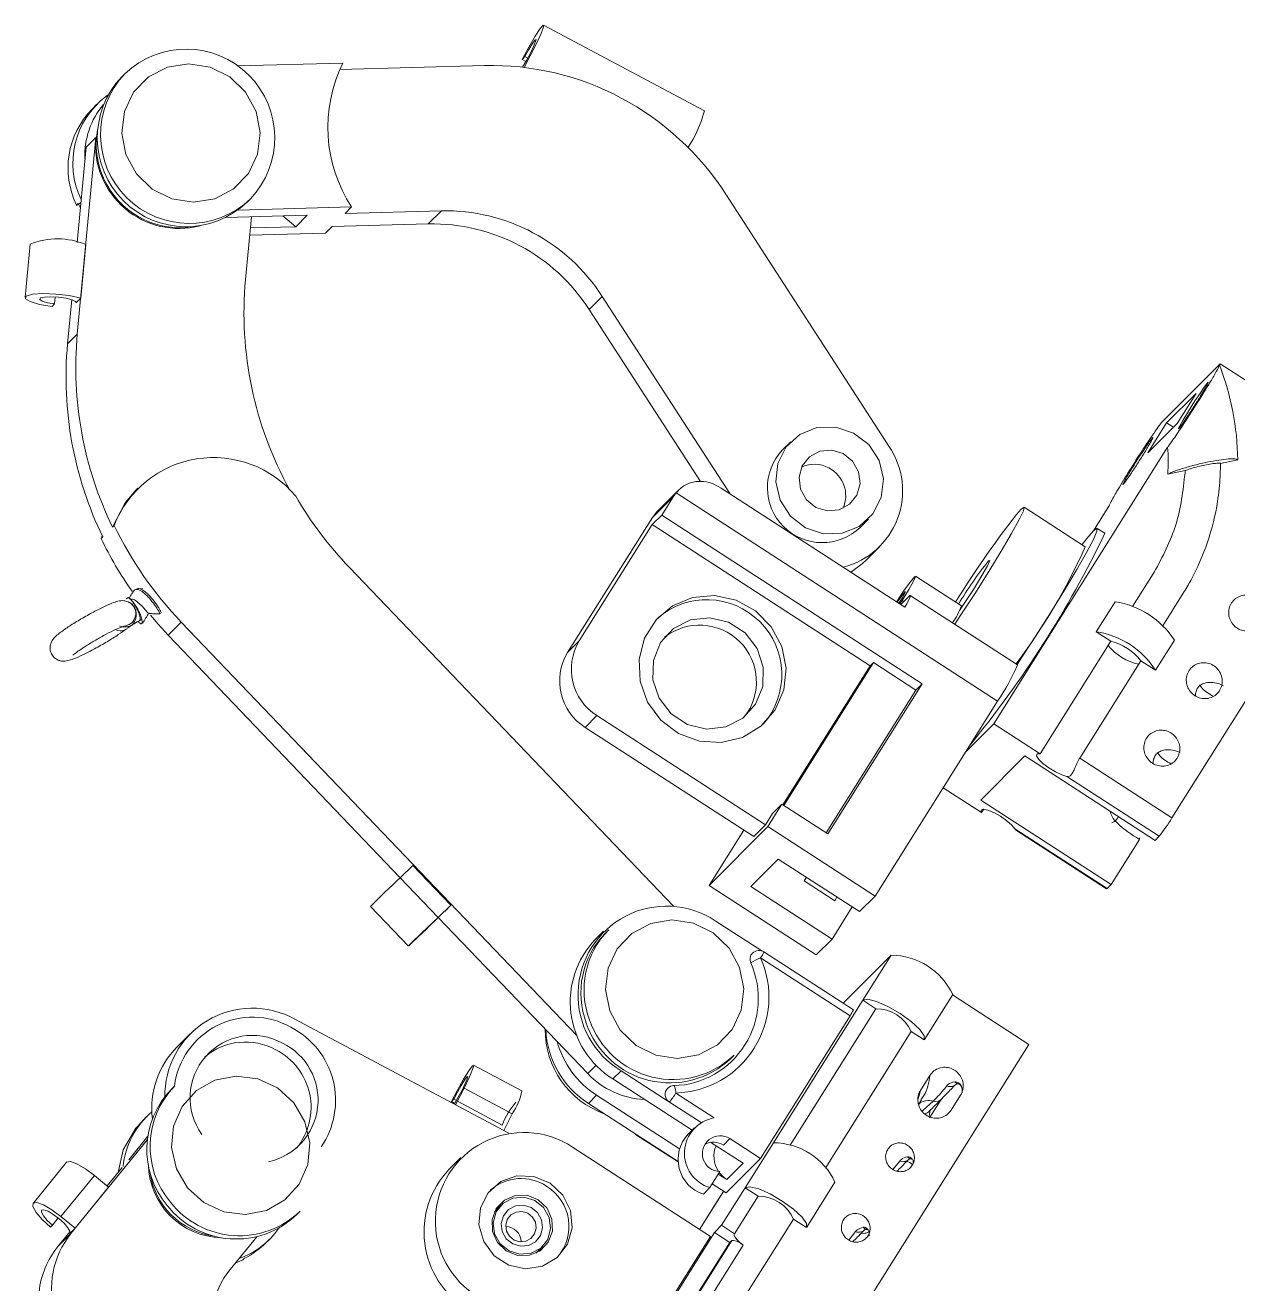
# Model space of a CAD drawing. Header units: millimetres. Extents: x 0 to 1189, y 0 to 841.
# Drawn here: x 446.98 to 460.25, y 439.15 to 452.92 of the extents above; entities that cross this region are included whole.
import ezdxf

# ---------------------------------------------------------------- set-up
doc = ezdxf.new("R2010")
doc.units = ezdxf.units.MM
doc.layers.get('0').update_dxf_attribs({"lineweight": 18})

msp = doc.modelspace()

# ---------------------------------------------------------------- linework, layer by layer
at = {"color": 7, "linetype": 'Continuous', "lineweight": 15}
for p, q in [((454.4124, 451.9851), (452.652, 452.9221)), ((452.4493, 452.5776), (452.4176, 452.5459)), ((452.4493, 452.5776), (452.4794, 452.5616)), ((449.2996, 452.4757), (450.4576, 452.5074)), ((450.4241, 452.4369), (452.0066, 452.4802)), ((452.4176, 452.5459), (452.459, 452.5238)), ((448.0721, 452.3928), (448.0364, 452.357)), ((447.8623, 452.141), (447.8864, 452.1584)), ((447.7651, 452.0567), (447.7115, 452.0031)), ((447.5501, 449.5434), (447.7521, 451.694)), ((447.7521, 451.694), (447.6451, 451.5867)), ((447.5472, 450.5443), (447.6451, 451.5867)), ((454.6472, 451.0747), (456.4323, 448.3159)), ((447.5605, 450.9707), (447.5427, 450.9528)), ((447.583, 450.9263), (447.5605, 450.9707)), ((450.5525, 450.9338), (449.3092, 450.8998)), ((449.4097, 450.9867), (449.4454, 451.0225)), ((450.4811, 450.8623), (450.5525, 450.9338)), ((450.0652, 450.8422), (449.1771, 450.8179)), ((449.4549, 450.8255), (449.3905, 450.1396)), ((449.7989, 450.8349), (449.9403, 450.717)), ((450.0652, 450.8422), (449.9403, 450.717)), ((451.5344, 450.8911), (450.4811, 450.8623)), ((451.3916, 450.748), (451.5344, 450.8911)), ((450.267, 450.6477), (449.4361, 450.6249)), ((449.9403, 450.717), (449.4434, 450.7034)), ((450.267, 450.6477), (450.3383, 450.7192)), ((451.3916, 450.748), (450.3383, 450.7192)), ((447.0342, 450.5275), (446.9792, 449.9419)), ((447.642, 450.5226), (447.587, 449.937)), ((447.3092, 449.95), (447.302, 449.8725)), ((453.2948, 449.9541), (453.152, 449.811)), ((454.6897, 447.7982), (453.2948, 449.9541)), ((447.2734, 449.8438), (447.302, 449.8725)), ((447.4431, 449.4361), (447.4886, 449.9205)), ((447.5336, 449.8834), (447.587, 449.937)), ((454.3691, 447.9301), (453.152, 449.811)), ((447.4431, 449.4361), (447.5501, 449.5434)), ((459.4147, 448.5746), (460.0571, 449.2184)), ((460.0571, 449.2184), (460.0489, 449.2053)), ((460.0571, 449.2184), (460.4762, 448.947)), ((459.924, 449.0066), (459.9228, 449.0046)), ((459.7934, 448.8933), (459.4722, 448.5714)), ((459.5872, 448.5651), (459.7934, 448.8933)), ((459.4065, 448.5615), (459.4147, 448.5746)), ((459.4722, 448.5714), (459.266, 448.2432)), ((459.266, 448.2432), (459.5872, 448.5651)), ((459.5459, 448.5237), (459.4722, 448.5714)), ((455.3579, 448.3656), (455.2687, 448.2762)), ((459.4832, 448.305), (457.5824, 445.2797)), ((459.2816, 448.3628), (459.2804, 448.3608)), ((460.0623, 448.1287), (460.2504, 448.1673)), ((459.4836, 448.01), (459.6746, 448.0492)), ((459.6746, 448.0492), (459.6734, 448.0225)), ((460.0584, 447.9893), (460.0623, 448.1287)), ((448.2131, 447.857), (448.1953, 447.8391)), ((454.0752, 447.7677), (453.8433, 447.5352)), ((454.1273, 447.8331), (453.8953, 447.6006)), ((453.9461, 447.5622), (454.0752, 447.7677)), ((457.6207, 445.5283), (454.1034, 447.8067)), ((454.5965, 447.8585), (456.6079, 446.5556)), ((458.5814, 447.2165), (457.911, 447.6508)), ((458.6697, 447.3889), (458.8408, 447.6612)), ((452.9153, 446.0582), (453.8433, 447.5352)), ((453.8426, 447.4584), (453.9461, 447.5622)), ((453.9461, 447.5622), (456.7955, 445.7164)), ((456.1181, 447.4286), (456.2074, 447.518)), ((447.8221, 447.3372), (447.8104, 447.3067)), ((447.9531, 447.4497), (447.9353, 447.4318)), ((453.8426, 447.4584), (453.0437, 446.187)), ((453.8426, 447.4584), (456.2281, 445.9132)), ((458.7957, 447.3637), (458.7119, 447.418)), ((447.8104, 447.3067), (447.8282, 447.3245)), ((456.1877, 447.0736), (456.3305, 447.2167)), ((450.5272, 446.9896), (454.0741, 443.2849)), ((459.326, 446.9212), (459.0999, 446.5613)), ((459.3366, 446.9382), (459.326, 446.9212)), ((457.2252, 446.5686), (456.7224, 446.8944)), ((448.1168, 446.6658), (448.0854, 446.6479)), ((448.1347, 446.6465), (448.1258, 446.6467)), ((448.1969, 446.7544), (448.1798, 446.7452)), ((448.2682, 446.7579), (448.2172, 446.7589)), ((456.6496, 446.6733), (456.5619, 446.5854)), ((457.8398, 445.9245), (456.6665, 446.6846)), ((459.4304, 446.3518), (459.6545, 446.7084)), ((448.112, 446.6121), (448.1048, 446.6152)), ((456.5521, 446.5918), (456.5763, 446.6302)), ((458.9079, 446.6147), (458.7016, 446.2865)), ((459.5293, 444.2495), (460.9729, 446.5471)), ((448.2524, 446.3757), (448.2644, 446.3821)), ((448.2627, 446.3853), (448.2606, 446.3939)), ((448.4525, 446.4829), (448.4609, 446.4875)), ((448.6868, 446.3934), (448.5441, 446.2503)), ((453.018, 441.8695), (448.6868, 446.3934)), ((448.0837, 446.3151), (448.0674, 446.3051)), ((451.0847, 443.5967), (448.5441, 446.2503)), ((458.7016, 446.2865), (458.862, 446.1826)), ((452.9153, 446.0582), (453.0437, 446.187)), ((458.862, 446.1826), (458.0887, 444.9518)), ((459.557, 446.1942), (459.3508, 445.866)), ((458.5202, 444.9032), (459.1904, 445.9699)), ((459.1904, 445.9699), (459.3508, 445.866)), ((455.2732, 444.3935), (456.2281, 445.9132)), ((455.2826, 444.3874), (456.2638, 445.949)), ((456.2638, 445.949), (456.2281, 445.9132)), ((456.7277, 445.6484), (456.2638, 445.949)), ((455.7644, 444.0753), (456.7955, 445.7164)), ((456.7277, 445.6484), (456.7955, 445.7164)), ((455.7466, 444.0869), (456.7277, 445.6484)), ((456.2802, 443.3948), (457.6207, 445.5283)), ((453.2372, 445.3689), (453.1088, 445.2401)), ((453.2372, 445.3689), (455.081, 444.1746)), ((457.5824, 445.2797), (457.264, 444.9606)), ((457.5824, 445.2797), (458.0887, 444.9518)), ((454.9525, 444.0458), (453.1088, 445.2401)), ((457.9212, 444.9278), (457.4394, 444.445)), ((457.9212, 444.9278), (459.3459, 444.0049)), ((458.5202, 444.9032), (459.5293, 444.2495)), ((457.0253, 444.5807), (457.4462, 444.308)), ((459.3905, 444.0496), (458.3814, 444.7033)), ((457.4394, 444.445), (458.8641, 443.5221)), ((455.1069, 444.1549), (455.2616, 444.401)), ((455.1581, 444.2973), (455.2616, 444.401)), ((455.2616, 444.401), (455.7644, 444.0753)), ((457.4462, 444.308), (457.4696, 444.3451)), ((455.081, 444.1746), (454.9525, 444.0458)), ((455.081, 444.1746), (455.1581, 444.2973)), ((454.4645, 443.511), (455.1069, 444.1549)), ((454.8445, 444.1158), (454.4645, 443.511)), ((455.1069, 444.1549), (456.2802, 443.3948)), ((457.8104, 444.131), (458.8194, 443.4774)), ((457.8188, 444.1182), (458.8138, 443.4736)), ((459.3459, 444.0049), (459.3905, 444.0496)), ((459.1742, 444.0157), (458.8641, 443.5221)), ((455.222, 443.8007), (454.922, 443.5)), ((456.1107, 443.225), (455.222, 443.8007)), ((451.2235, 443.7292), (451.0835, 443.5956)), ((451.2235, 443.7292), (451.6385, 443.2958)), ((451.0835, 443.5956), (451.4985, 443.1622)), ((454.4645, 443.511), (455.6378, 442.751)), ((454.922, 443.5), (455.8107, 442.9243)), ((455.5036, 443.5615), (455.5289, 443.6019)), ((455.8388, 443.3444), (455.5036, 443.5615)), ((458.8194, 443.4774), (458.8641, 443.5221)), ((455.8388, 443.3444), (455.861, 443.3868)), ((455.8388, 443.3444), (455.8642, 443.3847)), ((456.1107, 443.225), (456.2802, 443.3948)), ((450.7593, 443.2823), (451.1742, 442.8489)), ((451.6385, 443.2958), (451.4985, 443.1622)), ((451.5742, 443.2315), (451.6385, 443.2958)), ((456.0318, 443.2761), (455.8107, 442.9243)), ((453.1366, 441.4535), (451.5003, 443.1626)), ((454.5319, 443.1257), (455.0423, 442.795)), ((451.37, 443.0335), (451.3985, 443.0621)), ((451.3969, 443.0638), (451.3985, 443.0621)), ((453.3085, 443.0114), (453.2192, 442.922)), ((453.3654, 443.026), (453.3297, 442.9902)), ((455.6378, 442.751), (455.8107, 442.9243)), ((456.0067, 442.0843), (455.0282, 442.7181)), ((456.0432, 442.1504), (455.0648, 442.7842)), ((456.4568, 442.7481), (455.9322, 442.2223)), ((456.1475, 442.2558), (456.4568, 442.7481)), ((455.1679, 440.6967), (456.1475, 442.2558)), ((456.29, 442.1635), (456.1475, 442.2558)), ((456.8214, 441.8258), (457.1308, 442.3182)), ((457.9653, 441.771), (457.1278, 442.3135)), ((455.3517, 440.6702), (456.29, 442.1635)), ((449.9323, 442.0471), (452.2723, 440.8013)), ((455.0271, 440.5253), (456.0067, 442.0843)), ((448.7846, 441.8882), (448.6419, 441.7452)), ((456.6755, 441.9138), (455.7406, 440.4258)), ((456.8179, 441.8215), (456.6755, 441.9138)), ((455.0782, 437.1759), (457.9653, 441.771)), ((454.703, 441.62), (454.7387, 441.6557)), ((452.4153, 441.2653), (451.8872, 441.5465)), ((453.5008, 441.4846), (453.4116, 441.3951)), ((454.0308, 441.1412), (453.5008, 441.4846)), ((456.7781, 441.2701), (456.8812, 441.4342)), ((448.6156, 441.3185), (448.5817, 441.2846)), ((451.6899, 441.1114), (451.7823, 441.2931)), ((451.7823, 441.2931), (452.3104, 441.0119)), ((453.4116, 441.3951), (454.2785, 440.8336)), ((451.6451, 441.1471), (451.6702, 441.1722)), ((451.6451, 441.1471), (451.681, 441.128)), ((451.6702, 441.1722), (452.1983, 440.8911)), ((453.2331, 441.2163), (453.1439, 441.1269)), ((453.2331, 441.2163), (454.1395, 440.6291)), ((454.1002, 441.2411), (454.5217, 440.9681)), ((456.7573, 441.1154), (456.7896, 441.167)), ((457.2164, 441.217), (457.1133, 441.0529)), ((452.218, 440.8302), (452.3104, 441.0119)), ((453.1439, 441.1269), (453.6739, 440.7835)), ((456.8822, 441.0544), (456.8735, 440.9889)), ((448.2093, 440.8759), (448.1915, 440.858)), ((448.3085, 440.9825), (448.2728, 440.9467)), ((447.4804, 439.7045), (448.3178, 440.7333)), ((448.3225, 440.7694), (448.1121, 440.5108)), ((453.6711, 440.7817), (454.1252, 440.4875)), ((454.3057, 440.8608), (454.2343, 440.7893)), ((454.6205, 440.6709), (454.6919, 440.7424)), ((454.6919, 440.7424), (455.0271, 440.5253)), ((454.4795, 439.6725), (452.9709, 440.6497)), ((454.4824, 440.7015), (454.8363, 440.4723)), ((454.8586, 440.2044), (455.1679, 440.6967)), ((447.4317, 440.4845), (447.0651, 440.0341)), ((451.7475, 440.5355), (451.619, 440.4067)), ((455.0271, 440.5253), (454.6524, 440.1497)), ((454.8363, 440.4723), (454.6578, 440.2934)), ((447.737, 440.3397), (447.3704, 439.8893)), ((447.8913, 440.2125), (447.737, 440.3397)), ((447.8771, 440.2242), (448.042, 440.4268)), ((454.4729, 440.2062), (454.5833, 440.3819)), ((454.5653, 440.3533), (454.6578, 440.2934)), ((447.8913, 440.2125), (447.5247, 439.7621)), ((454.4016, 440.1347), (454.4729, 440.2062)), ((454.498, 440.2461), (454.6496, 440.1478)), ((454.6008, 439.7941), (454.8586, 440.2044)), ((455.0011, 440.1121), (454.8586, 440.2044)), ((455.5325, 439.7744), (455.8418, 440.2668)), ((454.5934, 440.1201), (454.3606, 439.7495)), ((454.5969, 440.1245), (454.5934, 440.1201)), ((454.5969, 440.1245), (454.6226, 440.1653)), ((454.7433, 439.7018), (455.0011, 440.1121)), ((449.9532, 439.9125), (449.9889, 439.9483)), ((452.1896, 440.0158), (452.1147, 439.9407)), ((452.1789, 440.0051), (452.1375, 439.9822)), ((447.2562, 439.7749), (447.2776, 439.7963)), ((447.3411, 439.8743), (447.2776, 439.7963)), ((447.5247, 439.7621), (447.3704, 439.8893)), ((447.4676, 439.7049), (447.5247, 439.7621)), ((455.3866, 439.8624), (454.4517, 438.3745)), ((454.6008, 439.7941), (454.5223, 439.7154)), ((454.7433, 439.7018), (454.6008, 439.7941)), ((455.529, 439.7701), (455.3866, 439.8624)), ((447.3376, 439.5614), (447.4705, 439.7247)), ((447.3376, 439.5614), (447.4804, 439.7045)), ((449.5131, 439.668), (449.2233, 439.312)), ((449.6178, 439.6047), (449.6535, 439.6405)), ((453.4483, 438.0314), (454.4795, 439.6725)), ((454.5223, 439.7154), (453.4912, 438.0743)), ((454.6899, 439.6069), (454.5223, 439.7154)), ((454.7123, 439.6293), (454.6899, 439.6069)), ((452.5677, 439.4887), (452.6426, 439.5638)), ((454.6899, 439.6069), (454.0678, 438.6167)), ((449.2792, 439.3807), (449.3611, 439.4159)), ((449.3789, 439.4338), (449.3611, 439.4159))]:
    msp.add_line(p, q, dxfattribs=at)
at = {"color": 8, "linetype": 'Continuous', "lineweight": 15}
for p, q in [((447.5348, 449.8961), (447.5336, 449.8834)), ((456.5947, 446.6183), (456.5763, 446.6302)), ((451.5738, 443.2319), (451.5742, 443.2315)), ((453.2288, 441.5459), (453.1366, 441.4535)), ((454.3771, 440.9169), (454.0308, 441.1412)), ((456.7781, 441.2701), (456.7508, 441.177)), ((456.8777, 440.9703), (457.0027, 441.1692)), ((453.6739, 440.7835), (454.1249, 440.4914)), ((456.4769, 440.4038), (456.5518, 440.4959)), ((454.4996, 440.2487), (454.6524, 440.1497)), ((454.3611, 439.7492), (454.5969, 440.1245)), ((447.4692, 439.7069), (447.4676, 439.7049)), ((454.0743, 438.614), (454.7123, 439.6293)), ((455.9923, 439.6324), (456.0672, 439.7246)), ((454.8385, 439.5756), (454.1963, 438.5536))]:
    msp.add_line(p, q, dxfattribs=at)
at = {"color": 7, "linetype": 'Continuous', "lineweight": 15}
for points in [[(452.4176, 452.5459), (452.4919, 452.6833), (452.562, 452.8031), (452.617, 452.8869), (452.6485, 452.9218), (452.6516, 452.9025), (452.6258, 452.8318), (452.5752, 452.7207), (452.5074, 452.5863), (452.4392, 452.4603)], [(452.4493, 452.5776), (452.4925, 452.6559), (452.5311, 452.7199), (452.5587, 452.7591), (452.5707, 452.7672), (452.5653, 452.7427), (452.5432, 452.6897), (452.5081, 452.6169), (452.4658, 452.5363), (452.4238, 452.4621)], [(448.3282, 452.3556), (448.1664, 452.1877), (448.0662, 451.9763), (448.0373, 451.7421), (448.0824, 451.5081), (448.1973, 451.2971), (448.3706, 451.1298), (448.5854, 451.0225), (448.8207, 450.9858), (449.0534, 451.0233), (449.2607, 451.1312), (449.4224, 451.2991), (449.5227, 451.5105), (449.5516, 451.7446), (449.5065, 451.9787), (449.3916, 452.1897), (449.2183, 452.357), (449.0035, 452.4643), (448.7682, 452.501), (448.5355, 452.4635), (448.3282, 452.3556)], [(447.587, 449.937), (447.4621, 449.9639), (447.3162, 449.9814), (447.1739, 449.9865), (447.0593, 449.9783), (446.9919, 449.9583), (446.983, 449.9298), (447.0342, 449.8976), (447.1368, 449.8673), (447.2734, 449.8438)], [(447.302, 449.8725), (447.2238, 449.886), (447.1662, 449.9035), (447.1396, 449.9219), (447.1488, 449.9378), (447.1921, 449.9484), (447.2617, 449.9517), (447.3451, 449.9471), (447.4271, 449.9356), (447.4929, 449.919), (447.5307, 449.9005), (447.5336, 449.8834)], [(459.9227, 449.015), (459.9064, 448.9953), (459.8816, 448.9614), (459.8408, 448.9021), (459.7823, 448.8135), (459.7107, 448.7006), (459.6484, 448.5978), (459.6155, 448.5399), (459.6022, 448.5132), (459.601, 448.506), (459.6101, 448.5149), (459.6265, 448.536), (459.6413, 448.5566)], [(455.5188, 447.4227), (455.7153, 447.3579), (455.92, 447.3635), (456.1081, 447.4388), (456.2569, 447.5749), (456.3486, 447.7551), (456.3719, 447.9579), (456.3242, 448.1588), (456.2112, 448.3335), (456.0465, 448.4609), (455.8499, 448.5258), (455.6453, 448.5202), (455.4572, 448.4448), (455.3083, 448.3088), (455.2167, 448.1285), (455.1933, 447.9257), (455.241, 447.7248), (455.3541, 447.5502), (455.5188, 447.4227)], [(455.6331, 447.6477), (455.759, 447.6091), (455.8885, 447.6212), (456.0019, 447.6821), (456.0819, 447.7825), (456.1163, 447.9072), (456.1, 448.0372), (456.0353, 448.1526), (455.9321, 448.236), (455.8062, 448.2745), (455.6767, 448.2625), (455.5634, 448.2016), (455.4834, 448.1011), (455.4489, 447.9764), (455.4653, 447.8465), (455.53, 447.731), (455.6331, 447.6477)], [(448.1953, 447.8391), (448.0746, 447.6962), (447.9353, 447.4318)], [(457.1529, 446.3695), (457.213, 446.4597), (457.3716, 446.7027), (457.5245, 446.9441), (457.662, 447.1687), (457.7755, 447.3624), (457.858, 447.5131), (457.9041, 447.6113), (457.9111, 447.6508), (457.8784, 447.6291)], [(453.8433, 447.5352), (453.8899, 447.595), (453.8953, 447.6006)], [(457.8346, 445.9279), (457.8627, 445.9701), (458.0337, 446.2314), (458.2006, 446.4933), (458.3549, 446.7427), (458.489, 446.967), (458.5961, 447.1549), (458.6708, 447.2972), (458.7095, 447.3866), (458.71, 447.4186), (458.6726, 447.3917)], [(458.6726, 447.3917), (458.5989, 447.3072), (458.5458, 447.2396)], [(456.1877, 447.0736), (456.139, 447.0285), (456.0144, 446.9401)], [(457.2054, 446.518), (457.2651, 446.6073), (457.3642, 446.7613), (457.4505, 446.9025), (457.511, 447.0094), (457.5363, 447.0657), (457.5226, 447.0629)], [(456.5763, 446.6302), (456.6498, 446.7503), (456.7012, 446.8413), (456.7228, 446.8893), (456.7111, 446.8869), (456.6681, 446.8345), (456.6003, 446.7402), (456.5179, 446.6182), (456.5159, 446.6152)], [(455.1876, 445.4327), (455.2816, 445.6508), (455.3063, 445.8891), (455.2594, 446.1264), (455.145, 446.3416), (454.9733, 446.5156), (454.7596, 446.6329), (454.5229, 446.6831), (454.2841, 446.6618), (454.0646, 446.5709), (453.8838, 446.4183), (453.7578, 446.2178), (453.6978, 445.987), (453.709, 445.7465), (453.7906, 445.5177), (453.9353, 445.3209), (454.1301, 445.1736), (454.3579, 445.0889), (454.5983, 445.0743), (454.83, 445.131), (455.0324, 445.2542), (455.1876, 445.4327)], [(456.608, 446.7228), (456.6138, 446.724), (456.6031, 446.7), (456.5773, 446.6545), (456.5427, 446.5978)], [(456.6079, 446.5556), (456.6283, 446.5928), (456.6447, 446.6242), (456.6568, 446.6494), (456.6644, 446.6681), (456.6676, 446.6799), (456.6661, 446.6848), (456.6601, 446.6826), (456.6496, 446.6733)], [(448.2606, 446.3939), (448.26, 446.3892), (448.2591, 446.385), (448.2577, 446.3816), (448.256, 446.3787), (448.2539, 446.3766), (448.2514, 446.3752), (448.2485, 446.3745), (448.2453, 446.3744)], [(448.5441, 446.2503), (448.4346, 446.3693), (448.3498, 446.4682)], [(454.9736, 445.4948), (454.8329, 445.3411), (454.6465, 445.2465), (454.4369, 445.2225), (454.2294, 445.2719), (454.0489, 445.3888), (453.9173, 445.5591), (453.8505, 445.7622), (453.8564, 445.9737), (453.9344, 446.168), (454.075, 446.3216), (454.2614, 446.4162), (454.471, 446.4402), (454.6785, 446.3908), (454.859, 446.2739), (454.9906, 446.1037), (455.0575, 445.9006), (455.0515, 445.6891), (454.9736, 445.4948)], [(458.3814, 444.7033), (458.3248, 444.7201), (458.2546, 444.7533), (458.1813, 444.7978), (458.1163, 444.8468), (458.0693, 444.8929), (458.0475, 444.929), (458.0543, 444.9497), (458.0887, 444.9518)], [(457.4462, 444.308), (457.4414, 444.3355), (457.465, 444.3453), (457.5135, 444.3359), (457.5795, 444.3088), (457.6529, 444.2682), (457.7225, 444.2201), (457.7778, 444.1719), (457.8104, 444.131)], [(458.8194, 443.4774), (458.8145, 443.4735), (458.8138, 443.4736)], [(451.3985, 443.0621), (451.3477, 443.0137), (451.31, 442.9781), (451.2912, 442.9607), (451.2942, 442.9642), (451.3186, 442.9881), (451.3605, 443.0287), (451.4136, 443.0798), (451.4699, 443.1336), (451.5208, 443.182), (451.5585, 443.2176), (451.5772, 443.235), (451.5742, 443.2315)], [(451.4985, 443.1622), (451.3972, 443.0653), (451.3015, 442.9733), (451.226, 442.9003), (451.1822, 442.8574), (451.1768, 442.851), (451.2106, 442.8823), (451.2785, 442.9463), (451.37, 443.0335)], [(453.3769, 442.1382), (453.4926, 441.9276), (453.6667, 441.761), (453.8819, 441.6547), (454.1173, 441.6191), (454.3498, 441.6576), (454.5566, 441.7665), (454.7176, 441.9351), (454.8169, 442.1469), (454.8448, 442.3812), (454.7986, 442.6151), (454.6828, 442.8257), (454.5088, 442.9922), (454.2935, 443.0985), (454.0581, 443.1342), (453.8256, 443.0957), (453.6188, 442.9868), (453.4579, 442.8182), (453.3586, 442.6064), (453.3307, 442.372), (453.3769, 442.1382)], [(456.1475, 442.2558), (456.2003, 442.2666), (456.2962, 442.2428), (456.4204, 442.1878), (456.5541, 442.1102), (456.6769, 442.0216), (456.7702, 441.9357), (456.8197, 441.8654), (456.8179, 441.8215)], [(448.7557, 440.2038), (448.934, 440.0418), (449.1519, 439.9413), (449.388, 439.912), (449.6191, 439.9568), (449.8228, 440.0714), (449.9789, 440.2444), (450.0724, 440.4591), (450.0939, 440.6943), (450.0414, 440.927), (449.9201, 441.1345), (449.7418, 441.2965), (449.5239, 441.397), (449.2878, 441.4263), (449.0567, 441.3815), (448.853, 441.267), (448.6969, 441.0939), (448.6034, 440.8793), (448.5819, 440.6441), (448.6344, 440.4113), (448.7557, 440.2038)], [(451.7823, 441.2931), (451.8388, 441.4092), (451.8764, 441.4969), (451.8889, 441.5423), (451.8745, 441.5382), (451.8355, 441.4854), (451.778, 441.3922), (451.711, 441.2732), (451.6451, 441.1471)], [(451.6702, 441.1722), (451.7101, 441.2491), (451.7513, 441.3229), (451.7872, 441.3817), (451.8123, 441.4163), (451.8224, 441.4213), (451.816, 441.3958), (451.7941, 441.3439), (451.7602, 441.2738), (451.7197, 441.1966), (451.6789, 441.1244), (451.6756, 441.119)], [(457.0226, 441.192), (457.0137, 441.18), (457.0102, 441.1762)], [(448.2093, 440.8759), (448.2409, 440.913), (448.2728, 440.9467)], [(448.1915, 440.858), (448.0534, 440.6178), (447.9963, 440.3707)], [(453.6521, 440.7977), (453.6539, 440.7957), (453.6711, 440.7817)], [(447.737, 440.3397), (447.6382, 440.4133), (447.5458, 440.4669), (447.4738, 440.4924), (447.4331, 440.486), (447.4317, 440.4845)], [(452.7235, 440.2558), (452.5479, 440.329), (452.3599, 440.3346), (452.1848, 440.272), (452.0462, 440.1496), (451.9629, 439.9839), (451.946, 439.7973), (451.998, 439.615), (452.1118, 439.4616), (452.2719, 439.3578), (452.4569, 439.3178), (452.6416, 439.3467), (452.8012, 439.4409), (452.914, 439.5874), (452.965, 439.7666), (452.9471, 439.9543), (452.8628, 440.125), (452.7235, 440.2558)], [(454.6578, 440.2934), (454.6117, 440.3299), (454.5762, 440.3706)], [(454.8586, 440.2044), (454.9114, 440.2152), (455.0072, 440.1914), (455.1315, 440.1364), (455.2652, 440.0588), (455.388, 439.9702), (455.4813, 439.8843), (455.5308, 439.814), (455.529, 439.7701)], [(447.3704, 439.8893), (447.2716, 439.9629), (447.1792, 440.0165), (447.1072, 440.042), (447.0665, 440.0356), (447.0634, 439.9983), (447.0984, 439.9356), (447.1661, 439.8571), (447.2562, 439.7749)], [(452.595, 440.0724), (452.4726, 440.1218), (452.3422, 440.1212), (452.2235, 440.0707), (452.1347, 439.9779), (452.0894, 439.8571), (452.0943, 439.7266), (452.1487, 439.6063), (452.2444, 439.5144), (452.3668, 439.465), (452.4972, 439.4656), (452.6159, 439.5161), (452.7046, 439.6088), (452.75, 439.7296), (452.7451, 439.8601), (452.6907, 439.9805), (452.595, 440.0724)], [(452.5569, 440.0666), (452.4384, 440.1029), (452.3165, 440.0916), (452.2098, 440.0343), (452.1345, 439.9397), (452.102, 439.8224), (452.1174, 439.7001), (452.1783, 439.5914), (452.2754, 439.5129), (452.3939, 439.4766), (452.5158, 439.488), (452.6225, 439.5453), (452.6978, 439.6398), (452.7302, 439.7572), (452.7148, 439.8795), (452.6539, 439.9882), (452.5569, 440.0666)], [(454.6524, 440.1497), (454.6499, 440.1478), (454.6496, 440.1478)], [(447.2776, 439.7963), (447.2213, 439.8477), (447.179, 439.8968), (447.1572, 439.936), (447.1591, 439.9593), (447.1845, 439.9633), (447.2295, 439.9473), (447.2873, 439.9138), (447.349, 439.8679), (447.4053, 439.8165), (447.4476, 439.7674), (447.4695, 439.7283), (447.4676, 439.7049)], [(452.5173, 439.9888), (452.587, 439.9324), (452.6308, 439.8543), (452.6419, 439.7664), (452.6186, 439.682), (452.5644, 439.6141), (452.4877, 439.5729), (452.4001, 439.5647), (452.315, 439.5908), (452.2452, 439.6472), (452.2014, 439.7253), (452.1904, 439.8132), (452.2137, 439.8976), (452.2678, 439.9655), (452.3445, 440.0067), (452.4321, 440.0149), (452.5173, 439.9888)], [(452.4802, 439.9261), (452.4172, 439.9454), (452.3525, 439.9394), (452.2958, 439.9089), (452.2558, 439.8587), (452.2386, 439.7964), (452.2467, 439.7314), (452.2791, 439.6737), (452.3306, 439.632), (452.3936, 439.6127), (452.4583, 439.6187), (452.515, 439.6492), (452.555, 439.6994), (452.5723, 439.7618), (452.5641, 439.8267), (452.5318, 439.8845), (452.4802, 439.9261)], [(454.7433, 439.7018), (454.7392, 439.6938), (454.7401, 439.6829), (454.7458, 439.6693), (454.7562, 439.6535), (454.7711, 439.6357), (454.7901, 439.6165), (454.8128, 439.5963), (454.8385, 439.5756)], [(452.6091, 439.5116), (452.6118, 439.5158), (452.6319, 439.553)]]:
    msp.add_lwpolyline(points, dxfattribs=at)
at = {"color": 8, "linetype": 'Continuous', "lineweight": 15}
for points in [[(448.1193, 446.3652), (448.0679, 446.3476), (448.0586, 446.3466)], [(454.0796, 441.3232), (454.08, 441.3232), (454.0837, 441.321), (454.0873, 441.315), (454.0907, 441.3055), (454.0939, 441.2928), (454.0966, 441.2774), (454.0987, 441.26), (454.1002, 441.2411)], [(456.7963, 441.0425), (456.8085, 441.0522), (456.9177, 441.1509), (456.9177, 441.1509)], [(453.6739, 440.7835), (453.6714, 440.7816), (453.6711, 440.7817)]]:
    msp.add_lwpolyline(points, dxfattribs=at)
at = {"color": 7, "linetype": 'Continuous', "lineweight": 15}
for centre, radius, start, end in [((448.741, 451.6898), 0.9703, 316.54918, 133.57605), ((451.8729, 451.803), 1.5809, 153.54124, 213.3569), ((452.0828, 449.4675), 3.0137, 61.8704, 91.44896), ((448.7392, 451.6881), 0.9703, 136.41591, 313.70931), ((448.4174, 451.4124), 0.916, 127.30708, 205.61863), ((448.4921, 451.4975), 0.8599, 139.70411, 182.58523), ((452.048, 449.3929), 3.0959, 32.90558, 61.9541), ((448.3683, 451.3588), 0.9201, 135.5485, 206.18381), ((453.1394, 452.3121), 1.3143, 326.1296, 345.596), ((448.6537, 451.6197), 0.8964, 169.72907, 209.45551), ((448.6635, 451.6134), 0.915, 174.94666, 284.53352), ((448.6731, 451.6204), 0.9137, 208.89311, 280.06095), ((451.5779, 448.8506), 2.0409, 32.72905, 91.22285), ((451.4352, 448.7075), 2.0409, 32.72985, 91.22265), ((447.3321, 449.7855), 0.7996, 67.19896, 111.87279), ((453.383, 449.7762), 4.009, 174.79967, 208.83226), ((451.5321, 449.1788), 3.9986, 174.76887, 205.90557), ((451.425, 449.0715), 3.9986, 174.7687, 205.90575), ((457.2604, 448.1257), 2.9903, 0.79741, 21.16557), ((455.7191, 447.8291), 0.8635, 284.36556, 34.32101), ((457.3132, 448.1546), 2.1752, 356.18737, 3.96427), ((449.041, 447.0245), 1.168, 39.69013, 158.6499), ((455.7027, 447.8617), 0.6001, 136.32108, 313.80409), ((455.6158, 447.7851), 0.334, 61.50238, 114.43592), ((455.6171, 447.7748), 0.3425, 336.29457, 62.51662), ((453.5061, 449.8423), 4.1245, 210.15409, 223.75962), ((454.3947, 447.5669), 0.3773, 140.53649, 147.84323), ((465.5057, 441.5078), 9.7799, 141.25146, 148.55617), ((451.6613, 449.2425), 4.1188, 205.80238, 223.76678), ((448.464, 452.3218), 11.4598, 320.54804, 334.36394), ((451.5088, 449.0938), 4.1076, 205.78994, 215.20397), ((452.5439, 449.9225), 6.6162, 322.8996, 335.8585), ((461.3999, 444.0216), 4.9278, 141.89, 148.60042), ((457.5146, 445.9746), 1.1754, 140.46825, 147.32373), ((454.439, 445.8164), 0.8211, 318.83487, 131.29069), ((456.4959, 446.8342), 0.7762, 324.64339, 339.99442), ((458.7624, 445.6789), 0.9471, 32.96604, 81.16552), ((454.3609, 445.7381), 0.6215, 321.87448, 128.25114), ((458.5562, 445.3507), 0.9471, 32.96604, 81.16552), ((453.5573, 445.8765), 0.6001, 148.85, 237.76499), ((458.7059, 445.5817), 0.6209, 38.69549, 75.43567), ((453.4288, 445.7478), 0.6001, 148.84947, 237.76668), ((455.8714, 446.7543), 2.1361, 324.97371, 337.14263), ((457.9434, 445.2027), 1.8503, 321.45231, 328.99318), ((462.6327, 431.3188), 16.8553, 133.25083, 134.78371), ((453.9989, 442.3161), 0.9693, 56.63782, 239.07872), ((453.994, 442.3345), 0.9334, 135.37462, 200.69478), ((454.0297, 442.3703), 0.9334, 135.37481, 200.69365), ((453.9369, 442.2368), 0.9922, 136.32487, 238.03262), ((455.0104, 442.7003), 0.1, 57.06606, 135.06266), ((454.0489, 442.2753), 0.9541, 271.65065, 24.06565), ((454.07, 442.2902), 1.0495, 271.65069, 24.06552), ((455.0086, 442.7031), 0.0967, 135.51243, 203.66417), ((455.1964, 442.2442), 0.5029, 109.53849, 123.34139), ((456.4527, 441.9985), 0.7497, 25.24342, 89.68188), ((449.4646, 441.2133), 0.956, 60.70662, 181.40883), ((455.715, 442.2888), 0.3562, 324.97794, 337.13877), ((456.2927, 441.7453), 0.4182, 23.75534, 90.37693), ((449.4671, 441.2102), 0.8605, 60.6909, 172.92583), ((454.0351, 442.3191), 0.9669, 198.97787, 313.68878), ((454.0708, 442.3549), 0.9669, 198.9782, 313.68773), ((449.4674, 441.1881), 0.6832, 61.26797, 215.76803), ((449.4764, 441.1604), 0.9, 325.60612, 62.76019), ((453.6433, 441.9305), 0.972, 179.47001, 250.36037), ((453.6964, 441.9857), 1.0212, 182.90174, 237.2418), ((449.3216, 441.0727), 0.9562, 135.30821, 186.77168), ((449.3909, 441.1079), 0.6909, 61.29662, 130.10062), ((449.4915, 441.1644), 0.6932, 282.58225, 63.95885), ((449.4019, 441.0844), 0.7065, 320.63321, 63.00135), ((453.7913, 442.0796), 1.0281, 195.54126, 237.11536), ((453.8, 442.0851), 0.9161, 223.59208, 267.43953), ((449.26, 440.6212), 0.9488, 135.79334, 219.99456), ((449.2958, 440.657), 0.9489, 135.79506, 219.99287), ((454.0831, 441.2253), 0.0991, 136.20752, 238.1515), ((454.0824, 441.2233), 0.1, 91.61072, 135.06266), ((457.2126, 441.4208), 0.0827, 223.31646, 259.83486), ((453.0522, 440.5467), 0.9208, 139.74159, 158.03803), ((451.7612, 441.3878), 0.6655, 325.61491, 349.3967), ((453.3086, 441.7168), 0.9235, 321.44832, 329.00268), ((448.9472, 440.3473), 0.9006, 130.15593, 174.36487), ((454.5868, 440.5814), 0.3921, 99.55244, 253.11632), ((452.4379, 439.8401), 0.9693, 56.63782, 239.07872), ((454.5255, 440.515), 0.4001, 136.72352, 251.94672), ((454.5865, 440.5775), 0.1957, 57.41973, 269.05112), ((454.5119, 440.5067), 0.1969, 56.50261, 118.99503), ((454.8141, 440.5482), 0.2968, 157.10326, 213.69917), ((455.1638, 439.9471), 0.7497, 25.24299, 89.68232), ((449.1443, 440.4751), 0.8167, 181.33891, 268.78687), ((456.6963, 440.5999), 0.0827, 222.06124, 258.44243), ((449.1566, 440.4874), 0.8186, 187.60748, 262.51767), ((452.3366, 439.7215), 0.9922, 136.32544, 238.03238), ((452.4061, 439.7983), 0.5072, 56.2583, 131.51415), ((452.414, 439.7819), 0.5167, 319.21621, 57.99583), ((449.3235, 440.6386), 0.9588, 218.08521, 313.94714), ((455.0038, 439.6939), 0.4182, 23.758, 90.37427), ((449.2878, 440.6028), 0.9588, 218.0839, 313.94844), ((449.0214, 440.2713), 0.893, 289.45359, 325.22656), ((452.235, 439.6083), 0.1735, 1.17162, 88.95283), ((456.2117, 439.8286), 0.0827, 222.06124, 258.44243), ((448.2336, 439.0989), 0.9665, 141.20249, 196.87383), ((454.7093, 439.4471), 0.1823, 44.85063, 89.0569), ((448.0756, 438.9627), 0.9503, 140.94679, 173.74317), ((448.9866, 440.2348), 0.8919, 296.09588, 315.05138), ((449.9765, 438.7064), 0.9665, 141.20152, 196.87451)]:
    msp.add_arc(centre, radius, start, end, dxfattribs=at)
at = {"color": 8, "linetype": 'Continuous', "lineweight": 15}
for centre, radius, start, end in [((448.7749, 451.7238), 0.9703, 136.41531, 313.70992), ((448.0495, 446.4865), 0.14, 299.89797, 67.03651), ((448.023, 446.4148), 0.1183, 242.35155, 292.02387), ((459.2833, 446.4996), 0.5787, 218.88731, 258.41382), ((454.7369, 442.9224), 0.3558, 324.97097, 337.14575), ((457.1016, 441.4068), 0.0958, 247.44875, 321.02073), ((456.8668, 440.9788), 0.1794, 73.51808, 125.72802), ((456.9419, 441.244), 0.0963, 255.45659, 315.18737), ((456.8018, 441.1053), 0.0952, 282.49452, 314.03098), ((456.5857, 440.5853), 0.0956, 249.20505, 321.24791), ((456.5254, 440.2064), 0.304, 56.79633, 70.82434), ((456.1011, 439.814), 0.0956, 249.20505, 321.24791)]:
    msp.add_arc(centre, radius, start, end, dxfattribs=at)
at = {"color": 7, "linetype": 'Continuous', "lineweight": 15}
for points, knots in [([(447.5427, 450.9528), (447.5417, 450.9517), (447.5399, 450.9497), (447.5424, 450.9505), (447.5512, 450.956), (447.5676, 450.9673), (447.582, 450.9779), (447.5883, 450.9825)], [0, 0, 0, 0, 0.010465458, 0.019134285, 0.034159019, 0.049171871, 0.060934744, 0.060934744, 0.060934744, 0.060934744]), ([(459.4832, 448.305), (459.4861, 448.3089), (459.5045, 448.3336), (459.5582, 448.4098), (459.663, 448.5653), (459.7985, 448.7741), (459.9222, 448.9724), (459.9906, 449.0884), (460.0267, 449.1535), (460.0461, 449.1913), (460.0481, 449.2014), (460.0489, 449.2053)], [0, 0, 0, 0, 0.0182367, 0.1164756, 0.2723829, 0.4902258, 0.7094163, 0.85347, 0.8945969, 0.9979955, 1.0646048, 1.0646048, 1.0646048, 1.0646048]), ([(459.9228, 449.0046), (459.9219, 449.0026), (459.9165, 448.9911), (459.8958, 448.9532), (459.8487, 448.874), (459.7826, 448.7684), (459.7151, 448.6645), (459.6671, 448.5933), (459.647, 448.5647), (459.6414, 448.5567)], [0, 0, 0, 0, 0.01572166, 0.09038699, 0.18341413, 0.30082819, 0.41936469, 0.4982953, 0.52934279, 0.52934279, 0.52934279, 0.52934279]), ([(459.924, 449.0066), (459.9258, 449.0106), (459.9291, 449.0182), (459.9263, 449.0163), (459.925, 449.0155)], [0, 0, 0, 0, 0.007069449, 0.013164807, 0.013164807, 0.013164807, 0.013164807]), ([(458.8408, 447.6612), (458.8413, 447.6626), (458.8442, 447.6718), (458.8665, 447.7165), (458.9334, 447.8342), (459.0453, 448.0192), (459.174, 448.2226), (459.2666, 448.3629), (459.3283, 448.4536), (459.3713, 448.515), (459.3966, 448.5484), (459.4065, 448.5615)], [0, 0, 0, 0, 0.0182352, 0.116447, 0.272308, 0.4900931, 0.7092353, 0.8532415, 0.8943608, 0.9977286, 1.0643233, 1.0643233, 1.0643233, 1.0643233]), ([(458.9989, 447.9128), (458.9968, 447.9082), (458.9923, 447.8982), (458.9939, 447.897), (459.0001, 447.9026), (459.0121, 447.9173), (459.0403, 447.9562), (459.0858, 448.0225), (459.1473, 448.1159), (459.2173, 448.226), (459.2739, 448.3189), (459.3081, 448.3792), (459.3214, 448.4065), (459.3215, 448.4129), (459.3101, 448.4011), (459.2945, 448.3805), (459.2841, 448.3661), (459.2816, 448.3628)], [0, 0, 0, 0, 0.02898943, 0.06253864, 0.0709737, 0.10811126, 0.14500957, 0.20074522, 0.28100972, 0.3635483, 0.45764893, 0.51519755, 0.5610714, 0.59981968, 0.63867417, 0.67533476, 0.68644091, 0.68644091, 0.68644091, 0.68644091]), ([(459.2804, 448.3608), (459.2777, 448.357), (459.2622, 448.3353), (459.2248, 448.2808), (459.1637, 448.1876), (459.0958, 448.0801), (459.0404, 447.9884), (459.0099, 447.9347), (459.0014, 447.9176), (458.999, 447.9128)], [0, 0, 0, 0, 0.01571921, 0.09038555, 0.18340942, 0.30081936, 0.41934891, 0.4982774, 0.52932652, 0.52932652, 0.52932652, 0.52932652]), ([(460.2504, 448.1673), (460.2428, 448.1717), (460.2277, 448.1806), (460.1522, 448.179), (460.0464, 448.1663), (459.916, 448.1425), (459.7754, 448.1099), (459.6423, 448.0723), (459.5405, 448.0372), (459.5004, 448.018), (459.4836, 448.01)], [0, 0, 0, 0, 0.09861095, 0.19719236, 0.29733967, 0.40018974, 0.5054764, 0.61176552, 0.71654054, 0.79223329, 0.79223329, 0.79223329, 0.79223329]), ([(459.6734, 448.0225), (459.6509, 447.8303), (459.6061, 447.446), (459.4264, 447.1074), (459.3366, 446.9382)], [0, 0, 0, 0, 0.5727799, 1.1455502, 1.1455502, 1.1455502, 1.1455502]), ([(459.6746, 448.0492), (459.6918, 448.0557), (459.7261, 448.0687), (459.7965, 448.089), (459.8722, 448.1073), (459.947, 448.1217), (460.0105, 448.13), (460.0471, 448.1313), (460.0589, 448.1293), (460.0623, 448.1287)], [0, 0, 0, 0, 0.06061397, 0.12119847, 0.18339081, 0.24697302, 0.31058626, 0.37298662, 0.39816038, 0.39816038, 0.39816038, 0.39816038]), ([(454.5965, 447.8585), (454.561, 447.8781), (454.4902, 447.9171), (454.3749, 447.9374), (454.2579, 447.9229), (454.1634, 447.8723), (454.1177, 447.8223), (454.1034, 447.8067)], [0, 0, 0, 0, 0.11250667, 0.22445256, 0.34976696, 0.48439816, 0.54555597, 0.54555597, 0.54555597, 0.54555597]), ([(459.6545, 446.7084), (459.6823, 446.7548), (459.7885, 446.9315), (459.9297, 447.2636), (460.0296, 447.6513), (460.0506, 447.897), (460.0584, 447.9893)], [0, 0, 0, 0, 0.1632396, 0.6221206, 1.0809251, 1.3570514, 1.3570514, 1.3570514, 1.3570514]), ([(448.101, 446.6545), (448.1022, 446.6558), (448.1063, 446.6604), (448.1197, 446.6533), (448.1325, 446.6409), (448.1378, 446.6357)], [0, 0, 0, 0, 0.009273686, 0.030406577, 0.045644711, 0.045644711, 0.045644711, 0.045644711]), ([(448.1648, 446.7307), (448.1538, 446.7134), (448.1373, 446.6874), (448.1209, 446.6617), (448.1155, 446.6531)], [0, 0, 0, 0, 0.061190754, 0.091938654, 0.091938654, 0.091938654, 0.091938654]), ([(448.4518, 446.484), (448.4522, 446.4842), (448.4533, 446.4848), (448.4472, 446.4985), (448.4342, 446.5217), (448.4152, 446.5537), (448.3899, 446.5902), (448.3598, 446.6288), (448.3273, 446.667), (448.2929, 446.7005), (448.2591, 446.7271), (448.2281, 446.7451), (448.2005, 446.7515), (448.1784, 446.7475), (448.1693, 446.7358), (448.165, 446.7302)], [0, 0, 0, 0, 0.02348244, 0.05684695, 0.09045473, 0.12323588, 0.15668074, 0.19023891, 0.22300085, 0.25650847, 0.29001777, 0.32277979, 0.35634498, 0.38978478, 0.41982095, 0.41982095, 0.41982095, 0.41982095]), ([(448.4693, 446.493), (448.4694, 446.4941), (448.4696, 446.4965), (448.4614, 446.5131), (448.4467, 446.5389), (448.426, 446.5725), (448.3991, 446.6098), (448.3682, 446.6486), (448.3352, 446.6859), (448.3006, 446.7177), (448.2673, 446.7422), (448.2374, 446.7569), (448.2129, 446.7612), (448.202, 446.7555), (448.1975, 446.7532)], [0, 0, 0, 0, 0.02817841, 0.06305714, 0.09780761, 0.13187533, 0.16679843, 0.20146967, 0.2355776, 0.27054019, 0.30512224, 0.339295, 0.37427909, 0.39828614, 0.39828614, 0.39828614, 0.39828614]), ([(460.5152, 446.3817), (460.525, 446.4014), (460.5444, 446.4407), (460.5464, 446.5085), (460.5273, 446.5734), (460.4876, 446.6292), (460.4322, 446.6692), (460.3672, 446.6891), (460.3001, 446.6866), (460.2383, 446.6619), (460.1888, 446.6179), (460.1572, 446.5595), (460.1471, 446.4933), (460.1596, 446.4268), (460.1933, 446.3674), (460.2444, 446.3219), (460.3071, 446.2953), (460.3744, 446.2907), (460.4385, 446.3088), (460.4865, 446.342), (460.5072, 446.3707), (460.5152, 446.3817)], [0, 0, 0, 0, 0.0662904, 0.1325898, 0.1988862, 0.2651696, 0.3314689, 0.3977618, 0.4640536, 0.5303471, 0.5966421, 0.6629357, 0.7292254, 0.7955164, 0.8618125, 0.9281067, 0.9943979, 1.0606936, 1.1269853, 1.1932791, 1.2347722, 1.2347722, 1.2347722, 1.2347722]), ([(448.1048, 446.6152), (448.0885, 446.6201), (448.0604, 446.6285), (448.0233, 446.6266), (447.9827, 446.619), (447.9248, 446.5987), (447.8247, 446.5539), (447.693, 446.4855), (447.5565, 446.4073), (447.4313, 446.3283), (447.347, 446.267), (447.3017, 446.2269), (447.2692, 446.1854), (447.2511, 446.1342), (447.2515, 446.0818), (447.2715, 446.0309), (447.3072, 445.9929), (447.348, 445.972), (447.3855, 445.9644), (447.4194, 445.965), (447.4587, 445.9721), (447.5141, 445.9907), (447.6095, 446.0326), (447.7406, 446.1), (447.8772, 446.1777), (447.9998, 446.2541), (448.0569, 446.2956), (448.0836, 446.315)], [0, 0, 0, 0, 0.0457578, 0.0789149, 0.1226551, 0.2186256, 0.3489556, 0.4714784, 0.5998448, 0.7272623, 0.859337, 0.9488965, 1.0089662, 1.0522732, 1.0962458, 1.1422003, 1.1885894, 1.2262849, 1.2604151, 1.2943487, 1.3364737, 1.4242855, 1.5553698, 1.6783805, 1.8072059, 1.9345524, 2.0468393, 2.0468393, 2.0468393, 2.0468393]), ([(448.1114, 446.6108), (448.1184, 446.6081), (448.135, 446.6016), (448.1599, 446.5787), (448.181, 446.547), (448.1931, 446.5111), (448.1972, 446.4713), (448.1903, 446.4255), (448.1709, 446.3863), (448.1526, 446.3656), (448.1432, 446.3574), (448.1415, 446.356), (448.1413, 446.3559)], [0, 0, 0, 0, 0.02315592, 0.05500887, 0.08697383, 0.11637778, 0.14661863, 0.18905738, 0.24664745, 0.29387325, 0.30396222, 0.30485924, 0.30485924, 0.30485924, 0.30485924]), ([(448.3296, 446.4868), (448.3278, 446.4875), (448.3241, 446.489), (448.2963, 446.5255), (448.2526, 446.5742), (448.2015, 446.6197), (448.1586, 446.6466), (448.1406, 446.6436), (448.1349, 446.6427)], [0, 0, 0, 0, 0.04350251, 0.09136114, 0.13969767, 0.18746209, 0.2352274, 0.25714032, 0.25714032, 0.25714032, 0.25714032]), ([(448.1378, 446.6357), (448.1399, 446.6335), (448.1494, 446.6231), (448.1681, 446.5984), (448.1924, 446.5589), (448.2138, 446.5166), (448.2299, 446.4762), (448.2388, 446.4425), (448.2404, 446.4182), (448.2348, 446.4128), (448.2322, 446.4102)], [0, 0, 0, 0, 0.00952283, 0.04502731, 0.08022506, 0.11528106, 0.15034692, 0.18556983, 0.22112474, 0.25416521, 0.25416521, 0.25416521, 0.25416521]), ([(448.2606, 446.3939), (448.2586, 446.4068), (448.255, 446.4315), (448.2363, 446.4823), (448.2119, 446.5332), (448.1843, 446.5798), (448.1583, 446.6157), (448.1441, 446.6296), (448.1378, 446.6357)], [0, 0, 0, 0, 0.05472515, 0.10455221, 0.15181154, 0.19696184, 0.24079045, 0.27512682, 0.27512682, 0.27512682, 0.27512682]), ([(448.1493, 446.3597), (448.1524, 446.3617), (448.1729, 446.3751), (448.2102, 446.3971), (448.2421, 446.4151), (448.2525, 446.4209)], [0, 0, 0, 0, 0.01275477, 0.08531921, 0.119959, 0.119959, 0.119959, 0.119959]), ([(448.2143, 446.3991), (448.2173, 446.3958), (448.2294, 446.3821), (448.2384, 446.3777), (448.2453, 446.3744)], [0, 0, 0, 0, 0.009628031, 0.039916306, 0.039916306, 0.039916306, 0.039916306]), ([(448.2645, 446.3822), (448.2753, 446.3994), (448.2971, 446.4336), (448.3192, 446.4682), (448.3302, 446.4855)], [0, 0, 0, 0, 0.06121022, 0.1223828, 0.1223828, 0.1223828, 0.1223828]), ([(448.3297, 446.4853), (448.3502, 446.4849), (448.3914, 446.4842), (448.432, 446.4833), (448.4523, 446.4829)], [0, 0, 0, 0, 0.0612972, 0.12266122, 0.12266122, 0.12266122, 0.12266122]), ([(447.5055, 446.0325), (447.5055, 446.0325), (447.5044, 446.0312), (447.5099, 446.0371), (447.5278, 446.0517), (447.5719, 446.0843), (447.6479, 446.1344), (447.7523, 446.1974), (447.8673, 446.2612), (447.967, 446.3111), (448.0287, 446.3381), (448.0573, 446.3478), (448.0588, 446.3481), (448.0594, 446.3482)], [0, 0, 0, 0, 0.00113614, 0.02889767, 0.0709261, 0.13277647, 0.21262418, 0.30271583, 0.39671092, 0.49084403, 0.56667679, 0.61562763, 0.64003145, 0.64003145, 0.64003145, 0.64003145]), ([(448.1413, 446.3559), (448.1411, 446.3557), (448.1249, 446.3478), (448.0888, 446.3377), (448.0411, 446.3373), (448.0169, 446.3502), (448.0112, 446.3532)], [0, 0, 0, 0, 0.00102317, 0.05804877, 0.11702878, 0.13519492, 0.13519492, 0.13519492, 0.13519492]), ([(448.0836, 446.315), (448.0923, 446.3215), (448.109, 446.3339), (448.1363, 446.3514), (448.1493, 446.3597)], [0, 0, 0, 0, 0.041813511, 0.079514305, 0.079514305, 0.079514305, 0.079514305]), ([(460.0512, 445.6432), (460.0609, 445.6629), (460.0804, 445.7022), (460.0824, 445.77), (460.0633, 445.8349), (460.0236, 445.8907), (459.9682, 445.9307), (459.9032, 445.9506), (459.8361, 445.9481), (459.7742, 445.9234), (459.7248, 445.8794), (459.6932, 445.821), (459.6831, 445.7548), (459.6956, 445.6883), (459.7293, 445.6289), (459.7804, 445.5834), (459.8431, 445.5568), (459.9104, 445.5523), (459.9745, 445.5703), (460.0225, 445.6035), (460.0432, 445.6322), (460.0512, 445.6432)], [0, 0, 0, 0, 0.066301, 0.1325887, 0.1988846, 0.2651792, 0.3314715, 0.3977654, 0.4640577, 0.5303504, 0.5966454, 0.662939, 0.7292298, 0.7955204, 0.8618179, 0.9281121, 0.9944036, 1.0606956, 1.1269901, 1.1932838, 1.2347672, 1.2347672, 1.2347672, 1.2347672]), ([(460.0931, 445.6945), (460.0837, 445.7003), (460.0485, 445.7219), (459.982, 445.7343), (459.9087, 445.7344), (459.8513, 445.7129), (459.8122, 445.678), (459.7926, 445.6338), (459.786, 445.601), (459.7897, 445.5847), (459.79, 445.5833)], [0, 0, 0, 0, 0.03227854, 0.12195616, 0.19647826, 0.2502911, 0.30445433, 0.35131889, 0.39646048, 0.40098169, 0.40098169, 0.40098169, 0.40098169]), ([(459.9825, 445.5804), (459.9381, 445.6063), (459.8804, 445.6401), (459.8414, 445.6933), (459.8324, 445.7055)], [0, 0, 0, 0, 0.15158396, 0.1972103, 0.1972103, 0.1972103, 0.1972103]), ([(459.5872, 444.9047), (459.5969, 444.9244), (459.6164, 444.9637), (459.6184, 445.0315), (459.5993, 445.0964), (459.5596, 445.1522), (459.5042, 445.1922), (459.4392, 445.2121), (459.3721, 445.2096), (459.3102, 445.1849), (459.2607, 445.1409), (459.2292, 445.0825), (459.2191, 445.0163), (459.2316, 444.9498), (459.2653, 444.8904), (459.3163, 444.8449), (459.3791, 444.8183), (459.4464, 444.8137), (459.5105, 444.8318), (459.5585, 444.865), (459.5792, 444.8937), (459.5872, 444.9047)], [0, 0, 0, 0, 0.0662904, 0.1325781, 0.1988737, 0.2651684, 0.3314607, 0.3977547, 0.4640469, 0.5303397, 0.5966278, 0.6629221, 0.7292238, 0.7955149, 0.861802, 0.928094, 0.9943882, 1.060681, 1.1269755, 1.1932692, 1.2347616, 1.2347616, 1.2347616, 1.2347616]), ([(459.6152, 444.964), (459.6104, 444.9668), (459.5795, 444.9852), (459.5179, 444.9955), (459.4447, 444.9959), (459.3873, 444.9744), (459.3481, 444.9395), (459.3286, 444.8953), (459.322, 444.8625), (459.3257, 444.8462), (459.326, 444.8448)], [0, 0, 0, 0, 0.0164721, 0.10611267, 0.1806061, 0.23439313, 0.28853585, 0.33538991, 0.38050123, 0.38503131, 0.38503131, 0.38503131, 0.38503131]), ([(458.3814, 444.7033), (458.3907, 444.7034), (458.4092, 444.7035), (458.4326, 444.7264), (458.4538, 444.7638), (458.4756, 444.8151), (458.4976, 444.8652), (458.5146, 444.8938), (458.5202, 444.9032)], [0, 0, 0, 0, 0.0422546, 0.08455003, 0.12645861, 0.17405739, 0.22859037, 0.25539859, 0.25539859, 0.25539859, 0.25539859]), ([(459.5185, 444.8419), (459.4741, 444.8678), (459.4164, 444.9016), (459.3774, 444.9547), (459.3684, 444.967)], [0, 0, 0, 0, 0.15157447, 0.19720264, 0.19720264, 0.19720264, 0.19720264]), ([(459.1742, 444.0157), (459.0888, 444.0684), (458.9774, 444.1371), (458.876, 444.255), (458.8585, 444.3045), (458.8512, 444.3254)], [0, 0, 0, 0, 0.29999845, 0.39112632, 0.4574611, 0.4574611, 0.4574611, 0.4574611]), ([(458.9448, 444.2609), (458.9318, 444.2429), (458.9124, 444.2158), (458.8824, 444.202), (458.8724, 444.1974)], [0, 0, 0, 0, 0.065222509, 0.097828318, 0.097828318, 0.097828318, 0.097828318]), ([(457.8195, 444.1193), (457.8177, 444.1205), (457.8152, 444.1222), (457.8114, 444.1291), (457.8104, 444.131)], [0, 0, 0, 0, 0.011017495, 0.015059367, 0.015059367, 0.015059367, 0.015059367]), ([(459.1742, 444.0157), (459.1741, 444.0156), (459.1713, 444.0139), (459.1696, 444.015), (459.1764, 444.0286), (459.1785, 444.0329)], [0, 0, 0, 0, 0.000958035, 0.0155238, 0.022003819, 0.022003819, 0.022003819, 0.022003819]), ([(456.8812, 441.4342), (456.8946, 441.4514), (456.9215, 441.4859), (456.9813, 441.5164), (457.0473, 441.5261), (457.1138, 441.5131), (457.1729, 441.4789), (457.2181, 441.4275), (457.2442, 441.3645), (457.2481, 441.2974), (457.2342, 441.2476), (457.2198, 441.2229), (457.2164, 441.217)], [0, 0, 0, 0, 0.06629182, 0.13257973, 0.1988645, 0.26515085, 0.33144084, 0.39772213, 0.46401009, 0.53030261, 0.59658452, 0.61735727, 0.61735727, 0.61735727, 0.61735727]), ([(456.9177, 441.1509), (456.9177, 441.1509), (456.9177, 441.1509), (457.0093, 441.2464), (457.0508, 441.3), (457.0649, 441.3183)], [0, 0, 0, 0, 0.00000307, 0.14709132, 0.22303739, 0.22303739, 0.22303739, 0.22303739]), ([(457.1761, 441.3487), (457.1596, 441.3317), (457.1073, 441.2776), (457.057, 441.2268), (457.0226, 441.192)], [0, 0, 0, 0, 0.06923842, 0.21938851, 0.21938851, 0.21938851, 0.21938851]), ([(457.0649, 441.3183), (457.0693, 441.3235), (457.089, 441.3468), (457.1247, 441.3565), (457.1524, 441.364)], [0, 0, 0, 0, 0.02254275, 0.10061824, 0.10061824, 0.10061824, 0.10061824]), ([(457.1731, 441.3396), (457.1745, 441.3406), (457.1768, 441.3423), (457.195, 441.3392), (457.2021, 441.338)], [0, 0, 0, 0, 0.017973667, 0.029468772, 0.029468772, 0.029468772, 0.029468772]), ([(457.1981, 441.3391), (457.1982, 441.3391), (457.1989, 441.3391), (457.2192, 441.3268), (457.2377, 441.2881), (457.2348, 441.26), (457.234, 441.2515)], [0, 0, 0, 0, 0.01743642, 0.06233756, 0.08941451, 0.10102958, 0.10102958, 0.10102958, 0.10102958]), ([(457.1133, 441.0529), (457.0998, 441.0357), (457.0729, 441.0012), (457.0132, 440.9708), (456.9472, 440.961), (456.8806, 440.974), (456.8215, 441.0082), (456.7764, 441.0596), (456.7503, 441.1226), (456.7464, 441.1897), (456.7603, 441.2395), (456.7746, 441.2642), (456.7781, 441.2701)], [0, 0, 0, 0, 0.06628336, 0.13257196, 0.19885896, 0.26514529, 0.33143271, 0.39771587, 0.46400299, 0.53028341, 0.59657698, 0.61734901, 0.61734901, 0.61734901, 0.61734901]), ([(456.868, 441.0369), (456.8686, 441.0375), (456.9146, 441.082), (456.9626, 441.1295), (457.01, 441.1764)], [0, 0, 0, 0, 0.00271528, 0.19905547, 0.19905547, 0.19905547, 0.19905547]), ([(456.4714, 440.4066), (456.4642, 440.4118), (456.4424, 440.4274), (456.4143, 440.4635), (456.3959, 440.5146), (456.3954, 440.5685), (456.4128, 440.6189), (456.446, 440.6602), (456.4914, 440.6876), (456.5438, 440.6983), (456.5885, 440.692), (456.6298, 440.6752), (456.6666, 440.6483), (456.698, 440.6035), (456.7132, 440.5514), (456.7104, 440.4977), (456.69, 440.4486), (456.6542, 440.4095), (456.6071, 440.3848), (456.5541, 440.3777), (456.507, 440.3865), (456.4814, 440.401), (456.4714, 440.4066)], [0, 0, 0, 0, 0.02622487, 0.07926269, 0.13229262, 0.18532669, 0.23835127, 0.29138552, 0.34441924, 0.39745009, 0.45048325, 0.47671188, 0.52974357, 0.58277034, 0.63580403, 0.6888326, 0.74187044, 0.79489582, 0.84793341, 0.90096226, 0.95399684, 0.98794828, 0.98794828, 0.98794828, 0.98794828]), ([(456.6393, 440.506), (456.6159, 440.4817), (456.5762, 440.4404), (456.5385, 440.4024), (456.523, 440.3868)], [0, 0, 0, 0, 0.09827838, 0.16656682, 0.16656682, 0.16656682, 0.16656682]), ([(456.5518, 440.4959), (456.5571, 440.5023), (456.5765, 440.526), (456.6103, 440.5367), (456.6349, 440.5445)], [0, 0, 0, 0, 0.026557257, 0.09806468, 0.09806468, 0.09806468, 0.09806468]), ([(456.653, 440.5168), (456.6571, 440.5189), (456.6637, 440.5221), (456.6778, 440.5188), (456.683, 440.5176)], [0, 0, 0, 0, 0.01955591, 0.030910363, 0.030910363, 0.030910363, 0.030910363]), ([(456.1517, 439.8978), (456.1659, 439.8866), (456.1942, 439.8642), (456.2201, 439.8156), (456.2297, 439.7625), (456.221, 439.7095), (456.1952, 439.6631), (456.1552, 439.6284), (456.1056, 439.6092), (456.0518, 439.6077), (456.0086, 439.6215), (455.9706, 439.645), (455.9387, 439.6776), (455.9152, 439.7268), (455.909, 439.7805), (455.9209, 439.8326), (455.9495, 439.8773), (455.9916, 439.9095), (456.0425, 439.9255), (456.0963, 439.9237), (456.1326, 439.9099), (456.1497, 439.8991), (456.1517, 439.8978)], [0, 0, 0, 0, 0.05302975, 0.10607038, 0.15910641, 0.21213613, 0.26517427, 0.31820184, 0.37123937, 0.42427172, 0.47730821, 0.50353707, 0.5565701, 0.60960498, 0.66264899, 0.71568232, 0.76871315, 0.82174783, 0.87478127, 0.92781436, 0.98085149, 0.98784452, 0.98784452, 0.98784452, 0.98784452]), ([(456.0672, 439.7246), (456.0724, 439.731), (456.0919, 439.7547), (456.1256, 439.7654), (456.1503, 439.7732)], [0, 0, 0, 0, 0.026557257, 0.09806468, 0.09806468, 0.09806468, 0.09806468]), ([(456.1547, 439.7347), (456.1313, 439.7103), (456.0914, 439.6689), (456.0536, 439.6308), (456.0381, 439.6152)], [0, 0, 0, 0, 0.09827258, 0.16700095, 0.16700095, 0.16700095, 0.16700095]), ([(456.1683, 439.7455), (456.1725, 439.7475), (456.1791, 439.7508), (456.1932, 439.7475), (456.1984, 439.7463)], [0, 0, 0, 0, 0.01955591, 0.030910363, 0.030910363, 0.030910363, 0.030910363])]:
    msp.add_open_spline(points, degree=3, knots=knots, dxfattribs=at)
at = {"color": 8, "linetype": 'Continuous', "lineweight": 15}
for points, knots in [([(456.8812, 441.4342), (456.8686, 441.355), (456.8529, 441.2567), (456.7958, 441.1841), (456.7848, 441.1701)], [0, 0, 0, 0, 0.22969148, 0.28491622, 0.28491622, 0.28491622, 0.28491622]), ([(457.1524, 441.364), (457.1668, 441.3627), (457.1899, 441.3605), (457.222, 441.3271), (457.2386, 441.287), (457.2346, 441.2554), (457.2331, 441.2431)], [0, 0, 0, 0, 0.06553301, 0.10588664, 0.14306885, 0.16657857, 0.16657857, 0.16657857, 0.16657857]), ([(456.6349, 440.5445), (456.6438, 440.5443), (456.6602, 440.5439), (456.6836, 440.5261), (456.699, 440.5031), (456.699, 440.4833), (456.699, 440.4782)], [0, 0, 0, 0, 0.03747916, 0.06863248, 0.09500293, 0.10422324, 0.10422324, 0.10422324, 0.10422324]), ([(456.1503, 439.7732), (456.1591, 439.7729), (456.1752, 439.7724), (456.2, 439.7553), (456.2145, 439.725), (456.2198, 439.6958), (456.2142, 439.6791), (456.2135, 439.6771)], [0, 0, 0, 0, 0.04123309, 0.07550673, 0.10451846, 0.13100943, 0.13441749, 0.13441749, 0.13441749, 0.13441749]), ([(456.2211, 439.7286), (456.2155, 439.7249), (456.1937, 439.7102), (456.1587, 439.7032), (456.1387, 439.7076), (456.1303, 439.7095)], [0, 0, 0, 0, 0.015786974, 0.062277263, 0.096091647, 0.096091647, 0.096091647, 0.096091647])]:
    msp.add_open_spline(points, degree=3, knots=knots, dxfattribs=at)

doc.saveas('drawing.dxf')
